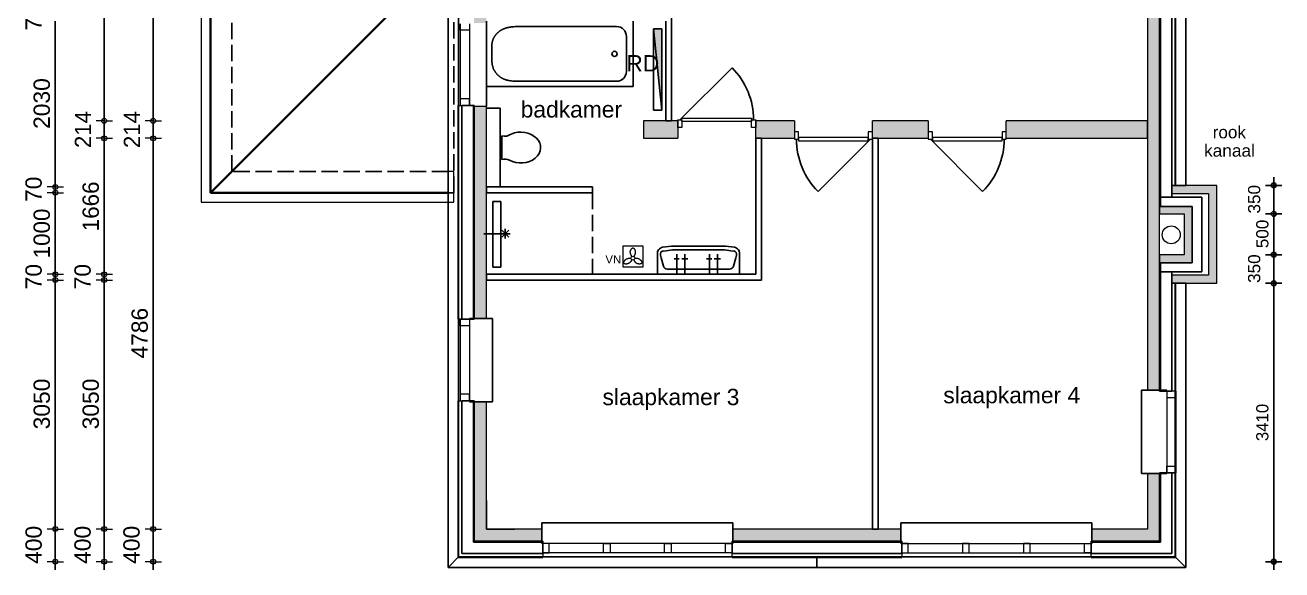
# Model space of a CAD drawing. Header units: millimetres. Extents: x 0 to 1200, y 0 to 841.
# Drawn here: x 304.9 to 458.9, y 154.5 to 221.2 of the extents above; entities that cross this region are included whole.
import ezdxf

# ---------------------------------------------------------------- set-up
doc = ezdxf.new("R2010")
doc.units = ezdxf.units.MM
doc.linetypes.add('PUNKT2_S9', pattern=[1, 0, -1])
doc.linetypes.add('VERDECKT2_S2', pattern=[2.7, 2, -0.7])
doc.layers.add('Standard', color=7, linetype='Continuous', lineweight=25)
doc.styles.add('ARIAL', font='arial.ttf')

# ---------------------------------------------------------------- blocks, each defined once
blk = doc.blocks.new('VN')
at = {"layer": 'Standard', "color": 7, "linetype": 'Continuous', "lineweight": 18}
for p, q in [((0, 2.5), (0, 0)), ((2.5, 2.5), (0, 2.5)), ((0.93, 1.86), (0.94, 1.88)), ((0.93, 1.84), (0.93, 1.86)), ((0.93, 1.82), (0.93, 1.84)), ((0.93, 1.79), (0.93, 1.82)), ((0.93, 1.77), (0.93, 1.79)), ((0.93, 1.75), (0.93, 1.77)), ((0.93, 1.73), (0.93, 1.75)), ((0.94, 1.7), (0.93, 1.73)), ((0.94, 1.91), (0.95, 1.93)), ((0.94, 1.88), (0.94, 1.91)), ((0.94, 1.67), (0.94, 1.7)), ((0.95, 1.63), (0.94, 1.67)), ((0.95, 1.93), (0.96, 1.95)), ((0.97, 1.59), (0.95, 1.63)), ((0.96, 1.95), (0.97, 1.97)), ((0.97, 1.97), (0.98, 2)), ((0.98, 1.55), (0.97, 1.59)), ((0.98, 2), (0.99, 2.02)), ((1, 1.5), (0.98, 1.55)), ((0.99, 2.02), (1, 2.05)), ((1, 2.05), (1.01, 2.07)), ((1.01, 2.07), (1.02, 2.09)), ((1.02, 2.09), (1.03, 2.11)), ((1.03, 2.11), (1.04, 2.13)), ((1.04, 2.13), (1.05, 2.14)), ((1.05, 2.14), (1.07, 2.16)), ((1.07, 2.16), (1.08, 2.18)), ((1.08, 2.18), (1.09, 2.2)), ((1.09, 2.2), (1.1, 2.21)), ((1.1, 2.21), (1.12, 2.23)), ((1.12, 2.23), (1.13, 2.24)), ((1.13, 2.24), (1.14, 2.25)), ((1.14, 2.25), (1.15, 2.26)), ((1.15, 2.26), (1.16, 2.27)), ((1.16, 2.27), (1.18, 2.28)), ((1.18, 2.28), (1.19, 2.29)), ((1.19, 2.29), (1.2, 2.3)), ((1.2, 2.3), (1.21, 2.3)), ((1.21, 2.3), (1.23, 2.31)), ((1.23, 2.31), (1.24, 2.31)), ((1.24, 2.31), (1.25, 2.31)), ((1.25, 2.31), (1.26, 2.31)), ((1.26, 2.31), (1.28, 2.31)), ((1.28, 2.31), (1.29, 2.3)), ((1.29, 2.3), (1.3, 2.3)), ((1.3, 2.3), (1.31, 2.29)), ((1.31, 2.29), (1.32, 2.29)), ((1.32, 2.29), (1.34, 2.28)), ((1.34, 2.28), (1.35, 2.27)), ((1.35, 2.27), (1.36, 2.26)), ((1.36, 2.26), (1.37, 2.25)), ((1.37, 2.25), (1.38, 2.24)), ((1.38, 2.24), (1.4, 2.22)), ((1.4, 2.22), (1.41, 2.2)), ((1.41, 2.2), (1.42, 2.19)), ((1.42, 2.19), (1.44, 2.17)), ((1.44, 2.17), (1.45, 2.15)), ((1.45, 2.15), (1.46, 2.13)), ((1.46, 2.13), (1.47, 2.11)), ((1.47, 2.11), (1.48, 2.09)), ((1.48, 2.09), (1.49, 2.07)), ((1.49, 2.07), (1.5, 2.04)), ((1.5, 2.04), (1.51, 2.02)), ((1.51, 2.02), (1.52, 1.99)), ((1.52, 1.57), (1.51, 1.53)), ((1.52, 1.99), (1.53, 1.96)), ((1.53, 1.61), (1.52, 1.57)), ((1.53, 1.96), (1.54, 1.94)), ((1.54, 1.65), (1.53, 1.61)), ((1.54, 1.94), (1.54, 1.91)), ((1.54, 1.91), (1.55, 1.88)), ((1.55, 1.71), (1.54, 1.68)), ((1.54, 1.68), (1.54, 1.65)), ((1.55, 1.88), (1.55, 1.86)), ((1.55, 1.86), (1.55, 1.83)), ((1.55, 1.83), (1.55, 1.81)), ((1.55, 1.81), (1.55, 1.78)), ((1.55, 1.78), (1.55, 1.76)), ((1.55, 1.76), (1.55, 1.73)), ((1.55, 1.73), (1.55, 1.71)), ((2.5, 0), (2.5, 2.5)), ((0, 0), (2.5, 0)), ((0.14, 0.51), (0.15, 0.53)), ((0.14, 0.5), (0.14, 0.51)), ((0.14, 0.48), (0.14, 0.5)), ((0.14, 0.47), (0.14, 0.48)), ((0.15, 0.46), (0.14, 0.47)), ((0.15, 0.56), (0.16, 0.57)), ((0.15, 0.54), (0.15, 0.56)), ((0.15, 0.53), (0.15, 0.54)), ((0.15, 0.44), (0.15, 0.46)), ((0.15, 0.43), (0.15, 0.44)), ((0.16, 0.42), (0.15, 0.43)), ((0.16, 0.59), (0.17, 0.61)), ((0.16, 0.57), (0.16, 0.59)), ((0.17, 0.41), (0.16, 0.42)), ((0.17, 0.61), (0.18, 0.63)), ((0.17, 0.4), (0.17, 0.41)), ((0.18, 0.39), (0.17, 0.4)), ((0.18, 0.63), (0.19, 0.65)), ((0.19, 0.38), (0.18, 0.39)), ((0.19, 0.65), (0.2, 0.67)), ((0.21, 0.37), (0.19, 0.38)), ((0.2, 0.67), (0.21, 0.69)), ((0.21, 0.69), (0.22, 0.71)), ((0.22, 0.37), (0.21, 0.37)), ((0.22, 0.71), (0.23, 0.73)), ((0.23, 0.36), (0.22, 0.37)), ((0.23, 0.73), (0.25, 0.75)), ((0.25, 0.36), (0.23, 0.36)), ((0.25, 0.75), (0.26, 0.77)), ((0.26, 0.35), (0.25, 0.36)), ((0.26, 0.77), (0.28, 0.79)), ((0.28, 0.35), (0.26, 0.35)), ((0.28, 0.79), (0.3, 0.81)), ((0.29, 0.34), (0.28, 0.35)), ((0.31, 0.34), (0.29, 0.34)), ((0.3, 0.81), (0.32, 0.83)), ((0.33, 0.33), (0.31, 0.34)), ((0.32, 0.83), (0.34, 0.85)), ((0.35, 0.33), (0.33, 0.33)), ((0.34, 0.85), (0.36, 0.87)), ((0.38, 0.33), (0.35, 0.33)), ((0.36, 0.87), (0.38, 0.89)), ((0.38, 0.89), (0.4, 0.9)), ((0.4, 0.33), (0.38, 0.33)), ((0.4, 0.9), (0.42, 0.92)), ((0.42, 0.33), (0.4, 0.33)), ((0.42, 0.92), (0.44, 0.93)), ((0.44, 0.33), (0.42, 0.33)), ((0.44, 0.93), (0.46, 0.95)), ((0.46, 0.33), (0.44, 0.33)), ((0.46, 0.95), (0.49, 0.96)), ((0.49, 0.33), (0.46, 0.33)), ((0.49, 0.96), (0.51, 0.97)), ((0.52, 0.34), (0.49, 0.33)), ((0.51, 0.97), (0.53, 0.98)), ((0.54, 0.34), (0.52, 0.34)), ((0.53, 0.98), (0.56, 0.99)), ((0.57, 0.35), (0.54, 0.34)), ((0.56, 0.99), (0.58, 1)), ((0.6, 0.35), (0.57, 0.35)), ((0.58, 1), (0.62, 1.01)), ((0.62, 0.36), (0.6, 0.35)), ((0.62, 1.01), (0.66, 1.02)), ((0.65, 0.37), (0.62, 0.36)), ((0.67, 0.38), (0.65, 0.37)), ((0.66, 1.02), (0.7, 1.03)), ((0.7, 0.39), (0.67, 0.38)), ((0.7, 1.03), (0.74, 1.04)), ((0.72, 0.4), (0.7, 0.39)), ((0.74, 0.41), (0.72, 0.4)), ((0.74, 1.04), (0.79, 1.04)), ((0.77, 0.42), (0.74, 0.41)), ((0.79, 0.44), (0.77, 0.42)), ((0.79, 1.04), (0.83, 1.05)), ((0.81, 0.45), (0.79, 0.44)), ((0.83, 0.47), (0.81, 0.45)), ((0.83, 1.05), (0.87, 1.05)), ((0.85, 0.48), (0.83, 0.47)), ((0.87, 0.5), (0.85, 0.48)), ((0.87, 1.05), (0.92, 1.05)), ((0.9, 0.53), (0.87, 0.5)), ((0.93, 0.56), (0.9, 0.53)), ((0.92, 1.05), (0.96, 1.05)), ((0.96, 0.59), (0.93, 0.56)), ((0.96, 1.05), (1.01, 1.05)), ((0.99, 0.62), (0.96, 0.59)), ((1.01, 0.65), (0.99, 0.62)), ((1.02, 1.46), (1, 1.5)), ((1.04, 0.69), (1.01, 0.65)), ((1.04, 1.41), (1.02, 1.46)), ((1.07, 1.36), (1.04, 1.41)), ((1.06, 0.72), (1.04, 0.69)), ((1.09, 0.76), (1.06, 0.72)), ((1.1, 1.31), (1.07, 1.36)), ((1.11, 0.8), (1.09, 0.76)), ((1.13, 1.26), (1.1, 1.31)), ((1.13, 0.84), (1.11, 0.8)), ((1.4, 1.3), (1.37, 1.26)), ((1.4, 0.79), (1.37, 0.84)), ((1.42, 1.34), (1.4, 1.3)), ((1.43, 0.73), (1.4, 0.79)), ((1.44, 1.37), (1.42, 1.34)), ((1.46, 0.69), (1.43, 0.73)), ((1.46, 1.41), (1.44, 1.37)), ((1.47, 1.45), (1.46, 1.41)), ((1.49, 0.64), (1.46, 0.69)), ((1.49, 1.49), (1.47, 1.45)), ((1.51, 1.53), (1.49, 1.49)), ((1.49, 1.05), (1.54, 1.05)), ((1.52, 0.6), (1.49, 0.64)), ((1.54, 0.57), (1.52, 0.6)), ((1.54, 1.05), (1.58, 1.05)), ((1.57, 0.53), (1.54, 0.57)), ((1.6, 0.5), (1.57, 0.53)), ((1.58, 1.05), (1.63, 1.05)), ((1.63, 0.47), (1.6, 0.5)), ((1.63, 1.05), (1.67, 1.05)), ((1.66, 0.45), (1.63, 0.47)), ((1.68, 0.44), (1.66, 0.45)), ((1.67, 1.05), (1.71, 1.04)), ((1.69, 0.42), (1.68, 0.44)), ((1.71, 0.41), (1.69, 0.42)), ((1.71, 1.04), (1.76, 1.04)), ((1.73, 0.4), (1.71, 0.41)), ((1.75, 0.39), (1.73, 0.4)), ((1.77, 0.38), (1.75, 0.39)), ((1.76, 1.04), (1.8, 1.03)), ((1.79, 0.37), (1.77, 0.38)), ((1.81, 0.36), (1.79, 0.37)), ((1.8, 1.03), (1.84, 1.02)), ((1.84, 0.36), (1.81, 0.36)), ((1.84, 1.02), (1.88, 1.01)), ((1.86, 0.35), (1.84, 0.36)), ((1.88, 0.35), (1.86, 0.35)), ((1.88, 1.01), (1.92, 1)), ((1.91, 0.34), (1.88, 0.35)), ((1.93, 0.34), (1.91, 0.34)), ((1.92, 1), (1.94, 0.99)), ((1.96, 0.34), (1.93, 0.34)), ((1.94, 0.99), (1.97, 0.98)), ((1.99, 0.33), (1.96, 0.34)), ((1.97, 0.98), (1.99, 0.97)), ((1.99, 0.97), (2.01, 0.96)), ((2.01, 0.33), (1.99, 0.33)), ((2.01, 0.96), (2.03, 0.95)), ((2.03, 0.33), (2.01, 0.33)), ((2.03, 0.95), (2.06, 0.93)), ((2.06, 0.33), (2.03, 0.33)), ((2.06, 0.93), (2.08, 0.92)), ((2.08, 0.33), (2.06, 0.33)), ((2.08, 0.92), (2.1, 0.9)), ((2.1, 0.33), (2.08, 0.33)), ((2.1, 0.9), (2.12, 0.89)), ((2.12, 0.33), (2.1, 0.33)), ((2.12, 0.89), (2.14, 0.87)), ((2.14, 0.34), (2.12, 0.33)), ((2.14, 0.87), (2.16, 0.85)), ((2.16, 0.34), (2.14, 0.34)), ((2.16, 0.85), (2.18, 0.84)), ((2.19, 0.34), (2.16, 0.34)), ((2.18, 0.84), (2.2, 0.82)), ((2.21, 0.34), (2.19, 0.34)), ((2.2, 0.82), (2.22, 0.79)), ((2.22, 0.35), (2.21, 0.34)), ((2.22, 0.79), (2.24, 0.77)), ((2.24, 0.35), (2.22, 0.35)), ((2.24, 0.77), (2.25, 0.75)), ((2.25, 0.36), (2.24, 0.35)), ((2.25, 0.75), (2.27, 0.73)), ((2.27, 0.36), (2.25, 0.36)), ((2.27, 0.73), (2.28, 0.71)), ((2.28, 0.37), (2.27, 0.36)), ((2.28, 0.71), (2.29, 0.69)), ((2.29, 0.38), (2.28, 0.37)), ((2.29, 0.69), (2.3, 0.67)), ((2.31, 0.38), (2.29, 0.38)), ((2.3, 0.67), (2.31, 0.65)), ((2.31, 0.65), (2.32, 0.63)), ((2.32, 0.39), (2.31, 0.38)), ((2.32, 0.63), (2.33, 0.61)), ((2.33, 0.4), (2.32, 0.39)), ((2.33, 0.61), (2.34, 0.59)), ((2.34, 0.42), (2.33, 0.41)), ((2.33, 0.41), (2.33, 0.4)), ((2.34, 0.59), (2.34, 0.57)), ((2.34, 0.57), (2.35, 0.56)), ((2.35, 0.43), (2.34, 0.42)), ((2.35, 0.56), (2.35, 0.54)), ((2.35, 0.54), (2.35, 0.53)), ((2.35, 0.53), (2.36, 0.51)), ((2.36, 0.47), (2.35, 0.46)), ((2.35, 0.46), (2.35, 0.44)), ((2.35, 0.44), (2.35, 0.43)), ((2.36, 0.51), (2.36, 0.5)), ((2.36, 0.5), (2.36, 0.48)), ((2.36, 0.48), (2.36, 0.47))]:
    blk.add_line(p, q, dxfattribs=at)
blk.add_circle((1.25, 1.05), 0.24, dxfattribs=at)
at = {"layer": 'Standard', "color": 7, "linetype": 'Continuous', "lineweight": 25, "insert": (-2.12, 0.4), "char_height": 1, "width": 2.3642, "attachment_point": 7, "style": 'ARIAL'}
blk.add_mtext('VN', dxfattribs=at)

msp = doc.modelspace()

# ---------------------------------------------------------------- hatches: boundary and pattern name
at = {"layer": 'Standard', "linetype": 'PUNKT2_S9', "lineweight": 18}
h = msp.add_hatch(color=9, dxfattribs=at)
h.paths.add_polyline_path([(359.9, 268.7), (359.9, 221.5), (361.4, 221.5), (361.4, 268.7)])
h.paths.add_polyline_path([(359.9, 296), (359.9, 278.9), (361.4, 278.9), (361.4, 294.5)])
h.paths.add_polyline_path([(359.9, 211.3), (359.9, 185.3), (361.4, 185.3), (361.4, 211.3)])
h.paths.add_polyline_path([(359.9, 175.1), (359.9, 158), (361.4, 159.5), (361.4, 175.1)])
for color, points in [(9, [(443.9, 198.1), (443.9, 226.7), (442.4, 226.7), (442.4, 198.1)]), (59, [(450.9, 201.6), (445.4, 201.6), (445.4, 200.6), (450.9, 200.6)]), (59, [(450.9, 189.6), (450.9, 200.6), (449.9, 200.6), (449.9, 189.6)]), (9, [(446.9, 199), (443.9, 199), (443.9, 198.1), (446.9, 198.1)]), (9, [(447.9, 192.1), (447.9, 199), (446.9, 199), (446.9, 192.1)]), (9, [(443.9, 192.1), (446.9, 192.1), (446.9, 193.1), (443.9, 193.1)]), (59, [(445.4, 189.6), (449.9, 189.6), (449.9, 190.6), (445.4, 190.6)])]:
    msp.add_hatch(color=color, dxfattribs=at).paths.add_polyline_path(points)
at = {"layer": 'Standard', "linetype": 'PUNKT2_S9', "lineweight": -3}
msp.add_hatch(color=9, dxfattribs=at).paths.add_polyline_path([(382.89, 210.79), (382.89, 220.79), (381.89, 220.79)])
at = {"layer": 'Standard', "linetype": 'PUNKT2_S9', "lineweight": 18}
h = msp.add_hatch(color=9, dxfattribs=at)
h.paths.add_polyline_path([(442.4, 209.5), (425.1, 209.5), (425.1, 207.36), (442.4, 207.36)])
h.paths.add_polyline_path([(399.15, 209.5), (394.4, 209.5), (394.4, 207.36), (399.15, 207.36)])
h.paths.add_polyline_path([(380.65, 209.5), (380.65, 207.36), (384.85, 207.36), (384.85, 209.5)])
h.paths.add_polyline_path([(408.7, 207.36), (415.55, 207.36), (415.55, 209.5), (408.7, 209.5)])
h = msp.add_hatch(color=9, dxfattribs=at)
h.paths.add_polyline_path([(443.9, 176.5), (443.9, 198.1), (442.4, 198.1), (442.4, 176.5)])
h.paths.add_polyline_path([(443.9, 166.3), (442.4, 166.3), (442.4, 159.5), (443.9, 158)])
h = msp.add_hatch(color=9, dxfattribs=at)
h.paths.add_polyline_path([(391.6, 158), (412.2, 158), (412.2, 159.5), (391.6, 159.5)])
h.paths.add_polyline_path([(359.9, 158), (368.2, 158), (368.2, 159.5), (361.4, 159.5)])
h.paths.add_polyline_path([(435.6, 158), (443.9, 158), (442.4, 159.5), (435.6, 159.5)])

# ---------------------------------------------------------------- linework, layer by layer
at = {"layer": 'Standard', "color": 255, "linetype": 'Continuous', "lineweight": 18}
for p, q in [((326.45, 298.95), (326.45, 199.55)), ((357.4, 203.3), (356.7, 203.3)), ((357.4, 200.9), (357.4, 203.3)), ((357.4, 199.55), (357.4, 200.9)), ((326.45, 199.55), (357.4, 199.55))]:
    msp.add_line(p, q, dxfattribs=at)
at = {"layer": 'Standard', "color": 34, "linetype": 'Continuous', "lineweight": 18}
for p, q in [((327.6, 297.8), (327.6, 200.7)), ((356.7, 229.8), (327.6, 200.7)), ((327.6, 200.7), (356.7, 229.8)), ((327.6, 200.7), (356.7, 200.7))]:
    msp.add_line(p, q, dxfattribs=at)
at = {"layer": 'Standard', "color": 255, "linetype": 'Continuous', "lineweight": 35}
for p, q in [((327.6, 297.8), (327.6, 200.7)), ((356.7, 229.8), (327.6, 200.7)), ((327.6, 200.7), (356.7, 229.8)), ((327.6, 200.7), (356.7, 200.7))]:
    msp.add_line(p, q, dxfattribs=at)
at = {"layer": 'Standard', "color": 1, "linetype": 'VERDECKT2_S2', "lineweight": -3}
for p, q in [((330.2, 203.3), (330.2, 295.2)), ((357.4, 200.7), (357.4, 230.5)), ((357.4, 200.7), (357.4, 230.5)), ((356.7, 203.3), (330.2, 203.3)), ((356.7, 200.7), (357.4, 200.7)), ((356.7, 200.7), (357.4, 200.7))]:
    msp.add_line(p, q, dxfattribs=at)
at = {"layer": 'Standard', "color": 7, "linetype": 'Continuous', "lineweight": -3}
for p, q in [((314.57, 209.5), (314.57, 250.1)), ((320.57, 209.5), (320.57, 250.1)), ((308.57, 201.4), (308.57, 221.7)), ((361.4, 211.3), (361.4, 221.5)), ((382.89, 220.79), (381.89, 220.79)), ((381.89, 220.79), (381.89, 210.79)), ((382.89, 210.79), (381.89, 220.79)), ((382.89, 210.79), (382.89, 220.79)), ((363.1, 211.07), (361.4, 211.07)), ((314.57, 207.36), (314.57, 209.5)), ((320.57, 207.36), (320.57, 209.5)), ((381.89, 210.79), (382.89, 210.79)), ((314.57, 190.7), (314.57, 207.36)), ((320.57, 159.5), (320.57, 207.36)), ((457.88, 201.6), (457.88, 202.6)), ((308.57, 200.7), (308.57, 201.4)), ((308.57, 190.7), (308.57, 200.7)), ((363.1, 201.4), (361.4, 201.4)), ((457.88, 201.6), (456.88, 201.6)), ((457.88, 201.6), (458.88, 201.6)), ((457.88, 198.1), (457.88, 201.6)), ((362.17, 199.61), (363.15, 199.61)), ((362.17, 191.59), (362.17, 199.61)), ((363.15, 199.61), (363.15, 191.59)), ((457.88, 198.1), (456.88, 198.1)), ((457.88, 198.1), (458.88, 198.1)), ((457.88, 193.1), (457.88, 198.1)), ((457.88, 193.1), (456.88, 193.1)), ((457.88, 193.1), (458.88, 193.1)), ((457.88, 189.6), (457.88, 193.1)), ((363.15, 191.59), (362.17, 191.59)), ((308.57, 190), (308.57, 190.7)), ((308.57, 159.5), (308.57, 190)), ((314.57, 190), (314.57, 190.7)), ((314.57, 159.5), (314.57, 190)), ((457.88, 189.6), (456.88, 189.6)), ((457.88, 189.6), (458.88, 189.6)), ((457.88, 155.5), (457.88, 189.6)), ((361.4, 159.5), (361.4, 163)), ((308.57, 155.5), (308.57, 159.5)), ((314.57, 155.5), (314.57, 159.5)), ((320.57, 155.5), (320.57, 159.5)), ((364.9, 159.5), (361.4, 159.5)), ((308.57, 155.5), (308.57, 154.5)), ((314.57, 155.5), (314.57, 154.5)), ((320.57, 155.5), (320.57, 154.5)), ((457.88, 155.5), (456.88, 155.5)), ((457.88, 155.5), (457.88, 154.5)), ((457.88, 155.5), (458.88, 155.5))]:
    msp.add_line(p, q, dxfattribs=at)
at = {"layer": 'Standard', "color": 255, "linetype": 'Continuous', "lineweight": -3}
for p, q in [((384.1, 209.5), (384.1, 250.4)), ((383.4, 221.7), (383.4, 209.5)), ((385.1, 209.61), (391.5, 216.01)), ((383.4, 209.5), (384.1, 209.5)), ((394.4, 207.36), (394.4, 190.7)), ((395.1, 207.36), (394.4, 207.36)), ((395.1, 190), (395.1, 207.36)), ((408.45, 207.25), (402.05, 200.85)), ((408.7, 207.36), (408.7, 159.5)), ((409.4, 207.36), (408.7, 207.36)), ((409.4, 159.5), (409.4, 207.36)), ((415.8, 207.25), (422.2, 200.85)), ((374.4, 201.4), (361.4, 201.4)), ((361.4, 201.4), (361.4, 200.7)), ((361.4, 200.7), (374.4, 200.7)), ((374.4, 200.7), (374.4, 201.4)), ((394.4, 190.7), (361.4, 190.7)), ((361.4, 190.7), (361.4, 190)), ((361.4, 190), (395.1, 190)), ((408.7, 159.5), (409.4, 159.5))]:
    msp.add_line(p, q, dxfattribs=at)
at = {"layer": 'Standard', "color": 117, "linetype": 'Continuous', "lineweight": -3}
for p, q in [((356.7, 227), (356.7, 154.8)), ((356.7, 154.8), (356.7, 227)), ((358, 156.1), (358, 227)), ((358, 227), (358, 156.1)), ((445.8, 226.8), (445.8, 201.6)), ((445.8, 201.6), (445.8, 226.8)), ((447.1, 201.6), (447.1, 226.8)), ((447.1, 226.8), (447.1, 201.6)), ((445.8, 201.6), (447.1, 201.6)), ((447.1, 201.6), (445.8, 201.6)), ((447.1, 189.6), (445.8, 189.6)), ((445.8, 189.6), (445.8, 156.1)), ((445.8, 156.1), (445.8, 189.6)), ((445.8, 189.6), (447.1, 189.6)), ((447.1, 154.8), (447.1, 189.6)), ((447.1, 189.6), (447.1, 154.8)), ((358, 156.1), (356.7, 154.8)), ((356.7, 154.8), (358, 156.1)), ((356.7, 154.8), (358, 156.1)), ((358, 156.1), (356.7, 154.8)), ((401.9, 156.1), (358, 156.1)), ((358, 156.1), (401.9, 156.1)), ((401.9, 154.8), (401.9, 156.1)), ((401.9, 156.1), (401.9, 154.8)), ((401.9, 154.8), (401.9, 156.1)), ((401.9, 156.1), (445.8, 156.1)), ((445.8, 156.1), (401.9, 156.1)), ((401.9, 156.1), (401.9, 154.8)), ((445.8, 156.1), (447.1, 154.8)), ((447.1, 154.8), (445.8, 156.1)), ((445.8, 156.1), (447.1, 154.8)), ((447.1, 154.8), (445.8, 156.1)), ((356.7, 154.8), (401.9, 154.8)), ((401.9, 154.8), (356.7, 154.8)), ((447.1, 154.8), (401.9, 154.8)), ((401.9, 154.8), (447.1, 154.8))]:
    msp.add_line(p, q, dxfattribs=at)
at = {"layer": 'Standard', "color": 253, "linetype": 'Continuous', "lineweight": 18}
for p, q in [((442.4, 226.7), (442.4, 198.1)), ((443.9, 199), (443.9, 226.7)), ((359.9, 211.3), (359.9, 185.3)), ((359.9, 211.3), (361.4, 211.3)), ((361.4, 185.3), (361.4, 211.3)), ((383.4, 209.5), (380.65, 209.5)), ((380.65, 209.5), (380.65, 207.36)), ((384.1, 209.5), (383.4, 209.5)), ((384.85, 209.5), (384.1, 209.5)), ((384.85, 209.5), (384.85, 208.8)), ((394.4, 208.8), (394.4, 209.5)), ((399.15, 209.5), (394.4, 209.5)), ((399.15, 209.5), (399.15, 208.06)), ((408.7, 208.06), (408.7, 209.5)), ((415.55, 209.5), (408.7, 209.5)), ((415.55, 209.5), (415.55, 208.06)), ((425.1, 208.06), (425.1, 209.5)), ((442.4, 209.5), (425.1, 209.5)), ((442.4, 207.36), (442.4, 209.5)), ((384.85, 208.8), (384.85, 207.36)), ((394.4, 207.36), (394.4, 208.8)), ((399.15, 208.06), (399.15, 207.36)), ((408.7, 207.36), (408.7, 208.06)), ((415.55, 208.06), (415.55, 207.36)), ((425.1, 207.36), (425.1, 208.06)), ((380.65, 207.36), (384.85, 207.36)), ((394.4, 207.36), (395.1, 207.36)), ((395.1, 207.36), (399.15, 207.36)), ((408.7, 207.36), (409.4, 207.36)), ((409.4, 207.36), (415.55, 207.36)), ((425.1, 207.36), (442.4, 207.36)), ((446.9, 199), (443.9, 199)), ((443.9, 199), (443.9, 198.1)), ((443.9, 198.1), (443.9, 199)), ((447.9, 199), (446.9, 199)), ((447.9, 192.1), (447.9, 199)), ((442.4, 198.1), (442.4, 176.5)), ((443.9, 198.1), (446.9, 198.1)), ((443.9, 192.1), (443.9, 198.1)), ((446.9, 198.1), (446.9, 193.1)), ((446.9, 193.1), (443.9, 193.1)), ((443.9, 193.1), (443.9, 192.1)), ((443.9, 192.1), (444, 192.1)), ((443.9, 176.5), (443.9, 192.1)), ((444, 192.1), (446.9, 192.1)), ((446.9, 192.1), (447.9, 192.1)), ((361.4, 185.3), (359.9, 185.3)), ((443.9, 176.5), (442.4, 176.5)), ((359.9, 175.1), (359.9, 158)), ((359.9, 175.1), (361.4, 175.1)), ((361.4, 159.5), (361.4, 175.1)), ((442.4, 166.3), (442.4, 159.5)), ((442.4, 166.3), (443.9, 166.3)), ((443.9, 158), (443.9, 166.3)), ((368.2, 159.5), (361.4, 159.5)), ((368.2, 159.5), (368.2, 158)), ((412.2, 159.5), (391.6, 159.5)), ((391.6, 158), (391.6, 159.5)), ((412.2, 159.5), (412.2, 158)), ((442.4, 159.5), (435.6, 159.5)), ((435.6, 158), (435.6, 159.5)), ((359.9, 158), (368.2, 158)), ((391.6, 158), (412.2, 158)), ((435.6, 158), (443.9, 158))]:
    msp.add_line(p, q, dxfattribs=at)
at = {"layer": 'Standard', "color": 51, "linetype": 'Continuous', "lineweight": -3}
for p, q in [((443.9, 226.7), (443.9, 199)), ((444, 200.15), (444, 226.7)), ((444, 226.7), (444, 200.15)), ((445.4, 201.6), (445.4, 226.7)), ((358.4, 211.4), (358.4, 185.2)), ((358.4, 211.4), (359.34, 211.4)), ((359.34, 211.4), (359.8, 211.4)), ((359.8, 211.4), (359.9, 211.4)), ((359.8, 211.4), (359.8, 185.2)), ((359.8, 185.2), (359.8, 211.4)), ((359.9, 211.3), (359.9, 211.4)), ((359.9, 185.3), (359.9, 211.3)), ((445.4, 200.15), (445.4, 201.6)), ((449.05, 200.15), (443.9, 200.15)), ((443.9, 200.15), (443.9, 199)), ((443.9, 199), (446.9, 199)), ((443.9, 199), (444, 199)), ((444, 199), (444, 200.15)), ((444, 200.15), (445.4, 200.15)), ((446.9, 199), (447.9, 199)), ((447.9, 199), (447.9, 192.1)), ((449.05, 191), (449.05, 200.15)), ((444, 192.1), (443.9, 192.1)), ((443.9, 192.1), (443.9, 176.5)), ((446.9, 192.1), (444, 192.1)), ((444, 192.1), (444, 191)), ((444, 191), (444, 192.1)), ((444, 191), (449.05, 191)), ((444, 176.4), (444, 191)), ((445.4, 191), (444, 191)), ((444, 191), (444, 176.4)), ((445.4, 176.4), (445.4, 191)), ((447.9, 192.1), (446.9, 192.1)), ((359.34, 185.2), (358.4, 185.2)), ((359.34, 185.3), (361.4, 185.3)), ((359.8, 185.2), (359.34, 185.2)), ((359.9, 185.2), (359.8, 185.2)), ((359.9, 185.2), (359.9, 185.3)), ((361.4, 185.3), (362.14, 185.3)), ((362.14, 185.3), (362.14, 175.1)), ((441.66, 166.3), (441.66, 176.5)), ((441.66, 176.5), (442.4, 176.5)), ((442.4, 176.5), (444.76, 176.5)), ((443.9, 176.5), (443.9, 176.4)), ((444, 176.4), (443.9, 176.4)), ((444.76, 176.4), (444, 176.4)), ((445.4, 176.4), (444.76, 176.4)), ((358.4, 175.2), (358.4, 156.5)), ((358.4, 175.2), (359.34, 175.2)), ((359.34, 175.2), (359.8, 175.2)), ((361.4, 175.1), (359.34, 175.1)), ((359.8, 175.2), (359.9, 175.2)), ((359.8, 175.2), (359.8, 157.9)), ((359.8, 157.9), (359.8, 175.2)), ((359.9, 175.1), (359.9, 175.2)), ((359.9, 158), (359.9, 175.1)), ((362.14, 175.1), (361.4, 175.1)), ((443.9, 166.4), (444, 166.4)), ((443.9, 166.4), (443.9, 166.3)), ((444, 157.9), (444, 166.4)), ((444, 166.4), (444, 157.9)), ((444, 166.4), (444.76, 166.4)), ((444.76, 166.4), (445.4, 166.4)), ((445.4, 156.5), (445.4, 166.4)), ((442.4, 166.3), (441.66, 166.3)), ((444.76, 166.3), (442.4, 166.3)), ((443.9, 166.3), (443.9, 158)), ((368.2, 159.5), (368.2, 160.24)), ((368.2, 160.24), (391.6, 160.24)), ((391.6, 160.24), (391.6, 159.5)), ((412.2, 159.5), (412.2, 160.24)), ((412.2, 160.24), (435.6, 160.24)), ((435.6, 160.24), (435.6, 159.5)), ((368.2, 157.74), (368.2, 159.5)), ((391.6, 159.5), (391.6, 157.74)), ((412.2, 157.74), (412.2, 159.5)), ((435.6, 159.5), (435.6, 157.74)), ((359.8, 157.9), (368.3, 157.9)), ((368.3, 157.9), (359.8, 157.9)), ((368.2, 158), (359.9, 158)), ((368.3, 158), (368.2, 158)), ((368.3, 158), (368.3, 157.9)), ((368.3, 157.9), (368.3, 157.74)), ((368.3, 157.74), (368.3, 156.6)), ((391.5, 157.9), (391.5, 158)), ((391.6, 158), (391.5, 158)), ((391.5, 157.9), (412.3, 157.9)), ((412.3, 157.9), (391.5, 157.9)), ((391.5, 157.74), (391.5, 157.9)), ((391.5, 156.6), (391.5, 157.74)), ((412.2, 158), (391.6, 158)), ((412.3, 158), (412.2, 158)), ((412.3, 158), (412.3, 157.9)), ((412.3, 157.9), (412.3, 157.74)), ((412.3, 157.74), (412.3, 156.6)), ((435.5, 157.9), (435.5, 158)), ((435.6, 158), (435.5, 158)), ((435.5, 157.9), (444, 157.9)), ((444, 157.9), (435.5, 157.9)), ((435.5, 157.74), (435.5, 157.9)), ((435.5, 156.6), (435.5, 157.74)), ((443.9, 158), (435.6, 158)), ((358.4, 156.5), (368.3, 156.5)), ((368.3, 156.6), (368.3, 156.5)), ((391.5, 156.5), (391.5, 156.6)), ((391.5, 156.5), (412.3, 156.5)), ((412.3, 156.6), (412.3, 156.5)), ((435.5, 156.5), (435.5, 156.6)), ((435.5, 156.5), (445.4, 156.5))]:
    msp.add_line(p, q, dxfattribs=at)
at = {"layer": 'Standard', "color": 55, "linetype": 'Continuous', "lineweight": 18}
for p, q in [((445.4, 226.7), (445.4, 201.6)), ((445.9, 201.6), (445.9, 226.7)), ((357.9, 211.4), (358.2, 211.4)), ((357.9, 211.4), (357.9, 185.2)), ((358.2, 211.4), (358.4, 211.4)), ((358.4, 185.2), (358.4, 211.4)), ((445.4, 201.6), (445.9, 201.6)), ((445.9, 189.6), (445.4, 189.6)), ((445.4, 189.6), (445.4, 176.4)), ((445.9, 176.4), (445.9, 189.6)), ((358.2, 185.2), (357.9, 185.2)), ((358.4, 185.2), (358.2, 185.2)), ((445.9, 176.4), (445.4, 176.4)), ((357.9, 175.2), (358.2, 175.2)), ((357.9, 175.2), (357.9, 156)), ((358.2, 175.2), (358.4, 175.2)), ((358.4, 156.5), (358.4, 175.2)), ((445.4, 166.4), (445.9, 166.4)), ((445.4, 166.4), (445.4, 156.5)), ((445.9, 156), (445.9, 166.4)), ((357.9, 156), (368.3, 156)), ((368.3, 156.5), (358.4, 156.5)), ((368.3, 156.5), (368.3, 156)), ((391.5, 156), (391.5, 156.5)), ((412.3, 156.5), (391.5, 156.5)), ((391.5, 156), (412.3, 156)), ((412.3, 156.5), (412.3, 156)), ((435.5, 156), (435.5, 156.5)), ((445.4, 156.5), (435.5, 156.5)), ((435.5, 156), (445.9, 156))]:
    msp.add_line(p, q, dxfattribs=at)
at = {"layer": 'Standard', "color": 2, "linetype": 'Continuous', "lineweight": 18}
for p, q in [((358.2, 220.6), (358.2, 221.4)), ((358.2, 221.4), (358.2, 211.4)), ((359.34, 220.6), (358.2, 220.6)), ((359.34, 221.4), (359.34, 220.6)), ((359.34, 221.4), (359.34, 211.4)), ((359.34, 212.2), (358.2, 212.2)), ((358.2, 212.2), (358.2, 211.4)), ((358.2, 211.4), (359.34, 211.4)), ((359.34, 211.4), (359.34, 212.2)), ((358.2, 184.4), (358.2, 185.2)), ((358.2, 185.2), (359.34, 185.2)), ((358.2, 185.2), (358.2, 175.2)), ((359.34, 185.2), (359.34, 184.4)), ((359.34, 185.2), (359.34, 175.2)), ((359.34, 184.4), (358.2, 184.4)), ((359.34, 176), (358.2, 176)), ((358.2, 176), (358.2, 175.2)), ((359.34, 175.2), (359.34, 176)), ((444.76, 176.4), (444.76, 175.6)), ((445.9, 176.4), (444.76, 176.4)), ((444.76, 176.4), (444.76, 166.4)), ((444.76, 175.6), (445.9, 175.6)), ((445.9, 175.6), (445.9, 176.4)), ((445.9, 176.4), (445.9, 166.4)), ((358.2, 175.2), (359.34, 175.2)), ((444.76, 166.4), (444.76, 167.2)), ((444.76, 167.2), (445.9, 167.2)), ((445.9, 166.4), (444.76, 166.4)), ((445.9, 167.2), (445.9, 166.4)), ((369.1, 157.74), (368.3, 157.74)), ((368.3, 157.74), (368.3, 156.6)), ((391.5, 157.74), (368.3, 157.74)), ((369.1, 156.6), (369.1, 157.74)), ((375.76, 156.6), (375.76, 157.74)), ((375.76, 157.74), (376.56, 157.74)), ((376.56, 157.74), (376.56, 156.6)), ((383.23, 156.6), (383.23, 157.74)), ((383.23, 157.74), (384.03, 157.74)), ((384.03, 157.74), (384.03, 156.6)), ((390.7, 156.6), (390.7, 157.74)), ((390.7, 157.74), (391.5, 157.74)), ((391.5, 157.74), (391.5, 156.6)), ((413.1, 157.74), (412.3, 157.74)), ((412.3, 157.74), (412.3, 156.6)), ((412.3, 157.74), (435.5, 157.74)), ((413.1, 156.6), (413.1, 157.74)), ((420.56, 157.74), (419.76, 157.74)), ((419.76, 157.74), (419.76, 156.6)), ((420.56, 156.6), (420.56, 157.74)), ((428.03, 157.74), (427.23, 157.74)), ((427.23, 157.74), (427.23, 156.6)), ((428.03, 156.6), (428.03, 157.74)), ((434.7, 156.6), (434.7, 157.74)), ((434.7, 157.74), (435.5, 157.74)), ((435.5, 157.74), (435.5, 156.6)), ((368.3, 156.6), (369.1, 156.6)), ((391.5, 156.6), (368.3, 156.6)), ((376.56, 156.6), (375.76, 156.6)), ((384.03, 156.6), (383.23, 156.6)), ((391.5, 156.6), (390.7, 156.6)), ((412.3, 156.6), (413.1, 156.6)), ((412.3, 156.6), (435.5, 156.6)), ((419.76, 156.6), (420.56, 156.6)), ((427.23, 156.6), (428.03, 156.6)), ((435.5, 156.6), (434.7, 156.6))]:
    msp.add_line(p, q, dxfattribs=at)
at = {"layer": 'Standard', "color": 5, "linetype": 'Continuous', "lineweight": -3}
for p, q in [((361.4, 213.7), (361.4, 221.7)), ((362.71, 220.22), (362.68, 220.19)), ((362.74, 220.25), (362.71, 220.22)), ((362.77, 220.27), (362.74, 220.25)), ((362.8, 220.3), (362.77, 220.27)), ((362.83, 220.33), (362.8, 220.3)), ((362.86, 220.36), (362.83, 220.33)), ((362.89, 220.38), (362.86, 220.36)), ((362.92, 220.41), (362.89, 220.38)), ((362.95, 220.43), (362.92, 220.41)), ((362.98, 220.46), (362.95, 220.43)), ((363.02, 220.48), (362.98, 220.46)), ((363.05, 220.51), (363.02, 220.48)), ((363.08, 220.53), (363.05, 220.51)), ((363.12, 220.55), (363.08, 220.53)), ((363.15, 220.57), (363.12, 220.55)), ((363.18, 220.6), (363.15, 220.57)), ((363.22, 220.62), (363.18, 220.6)), ((363.25, 220.64), (363.22, 220.62)), ((363.29, 220.66), (363.25, 220.64)), ((363.32, 220.68), (363.29, 220.66)), ((363.36, 220.7), (363.32, 220.68)), ((363.39, 220.71), (363.36, 220.7)), ((363.43, 220.73), (363.39, 220.71)), ((363.47, 220.75), (363.43, 220.73)), ((363.5, 220.76), (363.47, 220.75)), ((363.54, 220.78), (363.5, 220.76)), ((363.57, 220.79), (363.54, 220.78)), ((363.61, 220.81), (363.57, 220.79)), ((363.65, 220.82), (363.61, 220.81)), ((363.69, 220.83), (363.65, 220.82)), ((363.72, 220.85), (363.69, 220.83)), ((363.76, 220.86), (363.72, 220.85)), ((363.8, 220.87), (363.76, 220.86)), ((363.83, 220.88), (363.8, 220.87)), ((363.87, 220.89), (363.83, 220.88)), ((363.91, 220.9), (363.87, 220.89)), ((363.95, 220.91), (363.91, 220.9)), ((363.99, 220.92), (363.95, 220.91)), ((364.02, 220.93), (363.99, 220.92)), ((364.06, 220.93), (364.02, 220.93)), ((364.1, 220.94), (364.06, 220.93)), ((364.14, 220.95), (364.1, 220.94)), ((364.18, 220.96), (364.14, 220.95)), ((364.22, 220.96), (364.18, 220.96)), ((364.35, 220.98), (364.22, 220.96)), ((364.49, 221), (364.35, 220.98)), ((364.63, 221.01), (364.49, 221)), ((364.77, 221.03), (364.63, 221.01)), ((364.91, 221.04), (364.77, 221.03)), ((365.05, 221.05), (364.91, 221.04)), ((365.05, 221.05), (377.35, 221.05)), ((379.4, 221.7), (379.4, 213.7)), ((362.07, 218.82), (362.06, 218.72)), ((362.06, 218.72), (362.06, 218.61)), ((362.08, 218.89), (362.07, 218.85)), ((362.07, 218.85), (362.07, 218.82)), ((362.09, 218.96), (362.08, 218.93)), ((362.08, 218.93), (362.08, 218.89)), ((362.1, 219.03), (362.09, 219)), ((362.09, 219), (362.09, 218.96)), ((362.11, 219.1), (362.1, 219.07)), ((362.1, 219.07), (362.1, 219.03)), ((362.12, 219.14), (362.11, 219.1)), ((362.13, 219.21), (362.12, 219.17)), ((362.12, 219.17), (362.12, 219.14)), ((362.14, 219.24), (362.13, 219.21)), ((362.15, 219.28), (362.14, 219.24)), ((362.16, 219.31), (362.15, 219.28)), ((362.17, 219.35), (362.16, 219.31)), ((362.18, 219.38), (362.17, 219.35)), ((362.19, 219.41), (362.18, 219.38)), ((362.21, 219.45), (362.19, 219.41)), ((362.22, 219.49), (362.21, 219.45)), ((362.24, 219.52), (362.22, 219.49)), ((362.25, 219.56), (362.24, 219.52)), ((362.27, 219.6), (362.25, 219.56)), ((362.29, 219.63), (362.27, 219.6)), ((362.3, 219.67), (362.29, 219.63)), ((362.32, 219.7), (362.3, 219.67)), ((362.34, 219.74), (362.32, 219.7)), ((362.36, 219.77), (362.34, 219.74)), ((362.38, 219.8), (362.36, 219.77)), ((362.4, 219.84), (362.38, 219.8)), ((362.43, 219.87), (362.4, 219.84)), ((362.45, 219.91), (362.43, 219.87)), ((362.47, 219.94), (362.45, 219.91)), ((362.5, 219.97), (362.47, 219.94)), ((362.52, 220), (362.5, 219.97)), ((362.55, 220.03), (362.52, 220)), ((362.57, 220.07), (362.55, 220.03)), ((362.6, 220.1), (362.57, 220.07)), ((362.63, 220.13), (362.6, 220.1)), ((362.65, 220.16), (362.63, 220.13)), ((362.68, 220.19), (362.65, 220.16)), ((378.55, 219.85), (378.55, 215.55)), ((362.06, 218.61), (362.05, 218.51)), ((362.05, 218.51), (362.05, 218.41)), ((362.05, 218.41), (362.05, 218.3)), ((362.05, 218.3), (362.05, 218.2)), ((362.05, 218.2), (362.05, 217.2)), ((362.05, 217.1), (362.05, 217.2)), ((362.05, 217.01), (362.05, 217.1)), ((362.06, 216.91), (362.05, 217.01)), ((362.07, 216.82), (362.06, 216.91)), ((362.07, 216.73), (362.07, 216.82)), ((362.08, 216.63), (362.07, 216.73)), ((362.09, 216.6), (362.08, 216.63)), ((362.09, 216.56), (362.09, 216.6)), ((362.1, 216.52), (362.09, 216.56)), ((362.1, 216.48), (362.1, 216.52)), ((362.11, 216.45), (362.1, 216.48)), ((362.11, 216.41), (362.11, 216.45)), ((362.12, 216.37), (362.11, 216.41)), ((362.13, 216.34), (362.12, 216.37)), ((362.13, 216.3), (362.13, 216.34)), ((362.14, 216.26), (362.13, 216.3)), ((362.15, 216.23), (362.14, 216.26)), ((362.16, 216.19), (362.15, 216.23)), ((362.17, 216.15), (362.16, 216.19)), ((362.18, 216.12), (362.17, 216.15)), ((362.19, 216.08), (362.18, 216.12)), ((362.21, 216.04), (362.19, 216.08)), ((362.22, 216), (362.21, 216.04)), ((362.24, 215.96), (362.22, 216)), ((362.25, 215.92), (362.24, 215.96)), ((362.27, 215.88), (362.25, 215.92)), ((362.29, 215.84), (362.27, 215.88)), ((362.31, 215.8), (362.29, 215.84)), ((362.33, 215.76), (362.31, 215.8)), ((362.35, 215.72), (362.33, 215.76)), ((362.37, 215.69), (362.35, 215.72)), ((362.39, 215.65), (362.37, 215.69)), ((362.41, 215.61), (362.39, 215.65)), ((362.43, 215.57), (362.41, 215.61)), ((362.46, 215.54), (362.43, 215.57)), ((362.48, 215.5), (362.46, 215.54)), ((362.51, 215.46), (362.48, 215.5)), ((362.53, 215.43), (362.51, 215.46)), ((362.56, 215.39), (362.53, 215.43)), ((362.59, 215.36), (362.56, 215.39)), ((362.62, 215.32), (362.59, 215.36)), ((362.64, 215.29), (362.62, 215.32)), ((362.67, 215.25), (362.64, 215.29)), ((362.7, 215.22), (362.67, 215.25)), ((362.73, 215.19), (362.7, 215.22)), ((362.76, 215.16), (362.73, 215.19)), ((362.78, 215.13), (362.76, 215.16)), ((362.81, 215.11), (362.78, 215.13)), ((362.84, 215.08), (362.81, 215.11)), ((362.87, 215.05), (362.84, 215.08)), ((362.9, 215.02), (362.87, 215.05)), ((362.93, 215), (362.9, 215.02)), ((362.96, 214.97), (362.93, 215)), ((362.99, 214.95), (362.96, 214.97)), ((363.03, 214.92), (362.99, 214.95)), ((363.06, 214.9), (363.03, 214.92)), ((363.09, 214.87), (363.06, 214.9)), ((363.12, 214.85), (363.09, 214.87)), ((363.16, 214.83), (363.12, 214.85)), ((363.19, 214.8), (363.16, 214.83)), ((363.22, 214.78), (363.19, 214.8)), ((363.26, 214.76), (363.22, 214.78)), ((363.29, 214.74), (363.26, 214.76)), ((363.33, 214.72), (363.29, 214.74)), ((363.36, 214.7), (363.33, 214.72)), ((363.39, 214.68), (363.36, 214.7)), ((363.43, 214.67), (363.39, 214.68)), ((363.46, 214.65), (363.43, 214.67)), ((363.5, 214.63), (363.46, 214.65)), ((363.53, 214.62), (363.5, 214.63)), ((363.57, 214.61), (363.53, 214.62)), ((363.6, 214.59), (363.57, 214.61)), ((363.64, 214.58), (363.6, 214.59)), ((363.67, 214.57), (363.64, 214.58)), ((363.71, 214.55), (363.67, 214.57)), ((363.74, 214.54), (363.71, 214.55)), ((363.78, 214.53), (363.74, 214.54)), ((363.81, 214.52), (363.78, 214.53)), ((363.85, 214.51), (363.81, 214.52)), ((363.88, 214.5), (363.85, 214.51)), ((363.92, 214.49), (363.88, 214.5)), ((363.96, 214.48), (363.92, 214.49)), ((363.99, 214.47), (363.96, 214.48)), ((364.03, 214.47), (363.99, 214.47)), ((364.07, 214.46), (364.03, 214.47)), ((364.1, 214.45), (364.07, 214.46)), ((364.14, 214.44), (364.1, 214.45)), ((364.18, 214.44), (364.14, 214.44)), ((364.21, 214.43), (364.18, 214.44)), ((364.35, 214.41), (364.21, 214.43)), ((364.49, 214.39), (364.35, 214.41)), ((364.63, 214.38), (364.49, 214.39)), ((364.77, 214.37), (364.63, 214.38)), ((364.91, 214.36), (364.77, 214.37)), ((365.05, 214.35), (364.91, 214.36)), ((377.35, 214.35), (365.05, 214.35)), ((379.4, 213.7), (361.4, 213.7)), ((363.1, 201.4), (363.1, 211.07)), ((363.3, 204.78), (363.3, 207.66)), ((384.1, 194.15), (382.99, 194.02)), ((390.68, 194.15), (391.79, 194.02)), ((382.38, 190.7), (382.38, 193.46)), ((382.38, 190.7), (382.38, 193.46)), ((382.73, 193.05), (382.82, 192.71)), ((382.82, 192.71), (383.09, 191.71)), ((383.07, 193.55), (383.41, 193.59)), ((384.21, 193.68), (383.41, 193.59)), ((385.03, 192.6), (384.39, 192.6)), ((384.73, 190.7), (384.73, 193.16)), ((386.1, 192.6), (385.33, 192.6)), ((385.73, 190.7), (385.73, 193.16)), ((389.03, 192.6), (388.39, 192.6)), ((388.73, 190.7), (388.73, 193.16)), ((390.1, 192.6), (389.33, 192.6)), ((389.73, 190.7), (389.73, 193.16)), ((390.57, 193.68), (391.36, 193.59)), ((391.71, 193.55), (391.36, 193.59)), ((391.96, 192.71), (391.69, 191.71)), ((392.05, 193.05), (391.96, 192.71)), ((392.4, 190.7), (392.4, 193.46)), ((383.57, 191.35), (391.21, 191.35))]:
    msp.add_line(p, q, dxfattribs=at)
at = {"layer": 'Standard', "color": 7, "linetype": 'Continuous', "lineweight": 18}
for p, q in [((314.57, 209.5), (313.57, 209.5)), ((314.57, 209.5), (315.57, 209.5)), ((320.57, 209.5), (319.57, 209.5)), ((320.57, 209.5), (321.57, 209.5)), ((314.57, 207.36), (313.57, 207.36)), ((314.57, 207.36), (315.57, 207.36)), ((320.57, 207.36), (319.57, 207.36)), ((320.57, 207.36), (321.57, 207.36)), ((308.57, 201.4), (307.57, 201.4)), ((308.57, 200.7), (307.57, 200.7)), ((308.57, 201.4), (309.57, 201.4)), ((308.57, 200.7), (309.57, 200.7)), ((308.57, 190.7), (307.57, 190.7)), ((308.57, 190), (307.57, 190)), ((308.57, 190.7), (309.57, 190.7)), ((308.57, 190), (309.57, 190)), ((314.57, 190.7), (313.57, 190.7)), ((314.57, 190), (313.57, 190)), ((314.57, 190.7), (315.57, 190.7)), ((314.57, 190), (315.57, 190)), ((308.57, 159.5), (307.57, 159.5)), ((308.57, 159.5), (309.57, 159.5)), ((314.57, 159.5), (313.57, 159.5)), ((314.57, 159.5), (315.57, 159.5)), ((320.57, 159.5), (319.57, 159.5)), ((320.57, 159.5), (321.57, 159.5)), ((308.57, 155.5), (307.57, 155.5)), ((308.57, 155.5), (309.57, 155.5)), ((314.57, 155.5), (313.57, 155.5)), ((314.57, 155.5), (315.57, 155.5)), ((320.57, 155.5), (319.57, 155.5)), ((320.57, 155.5), (321.57, 155.5))]:
    msp.add_line(p, q, dxfattribs=at)
at = {"layer": 'Standard', "color": 131, "linetype": 'Continuous', "lineweight": 18}
for p, q in [((384.85, 209.61), (385.35, 209.61)), ((384.85, 208.69), (384.85, 209.61)), ((385.35, 209.81), (393.9, 209.81)), ((385.35, 209.41), (385.35, 209.81)), ((385.35, 209.61), (385.35, 208.69)), ((393.9, 209.81), (393.9, 209.41)), ((393.9, 209.61), (394.4, 209.61)), ((393.9, 208.69), (393.9, 209.61)), ((394.4, 209.61), (394.4, 208.69)), ((385.35, 208.69), (384.85, 208.69)), ((393.9, 209.41), (385.35, 209.41)), ((394.4, 208.69), (393.9, 208.69)), ((399.65, 208.17), (399.15, 208.17)), ((399.15, 208.17), (399.15, 207.25)), ((399.65, 207.25), (399.65, 208.17)), ((408.7, 208.17), (408.2, 208.17)), ((408.2, 208.17), (408.2, 207.25)), ((408.7, 207.25), (408.7, 208.17)), ((416.05, 208.17), (415.55, 208.17)), ((415.55, 208.17), (415.55, 207.25)), ((416.05, 207.25), (416.05, 208.17)), ((425.1, 208.17), (424.6, 208.17)), ((424.6, 208.17), (424.6, 207.25)), ((425.1, 207.25), (425.1, 208.17)), ((399.15, 207.25), (399.65, 207.25)), ((408.2, 207.45), (399.65, 207.45)), ((399.65, 207.45), (399.65, 207.05)), ((399.65, 207.05), (408.2, 207.05)), ((408.2, 207.05), (408.2, 207.45)), ((408.2, 207.25), (408.7, 207.25)), ((415.55, 207.25), (416.05, 207.25)), ((424.6, 207.45), (416.05, 207.45)), ((416.05, 207.45), (416.05, 207.05)), ((416.05, 207.05), (424.6, 207.05)), ((424.6, 207.05), (424.6, 207.45)), ((424.6, 207.25), (425.1, 207.25))]:
    msp.add_line(p, q, dxfattribs=at)
at = {"layer": 'Standard', "color": 7, "linetype": 'VERDECKT2_S2', "lineweight": -3}
msp.add_line((374.4, 200.7), (374.4, 190.7), dxfattribs=at)
at = {"layer": 'Standard', "color": 36, "linetype": 'Continuous', "lineweight": 18}
for p, q in [((450.9, 201.6), (445.4, 201.6)), ((445.4, 201.6), (445.4, 200.6)), ((445.4, 200.6), (449.9, 200.6)), ((449.9, 200.6), (449.9, 190.6)), ((450.9, 200.6), (450.9, 201.6)), ((450.9, 189.6), (450.9, 200.6)), ((449.9, 190.6), (445.4, 190.6)), ((445.4, 190.6), (445.4, 189.6)), ((445.4, 189.6), (449.9, 189.6)), ((449.9, 189.6), (450.9, 189.6))]:
    msp.add_line(p, q, dxfattribs=at)
at = {"layer": 'Standard', "color": 1, "linetype": 'Continuous', "lineweight": -3}
for p, q in [((361.07, 195.67), (364.31, 195.67)), ((364.13, 196.09), (363.28, 195.24)), ((364.13, 195.24), (363.28, 196.09)), ((363.71, 196.27), (363.71, 195.07))]:
    msp.add_line(p, q, dxfattribs=at)
at = {"layer": 'Standard', "color": 30, "linetype": 'Continuous', "lineweight": -3}
for p, q in [((384.1, 194.15), (390.68, 194.15)), ((390.57, 193.68), (384.21, 193.68))]:
    msp.add_line(p, q, dxfattribs=at)
at = {"layer": 'Standard', "color": 5, "linetype": 'Continuous', "lineweight": -3}
msp.add_circle((377.1, 217.7), 0.32, dxfattribs=at)
at = {"layer": 'Standard', "color": 7, "linetype": 'Continuous', "lineweight": 18}
for centre in [(314.57, 209.5), (320.57, 209.5), (314.57, 207.36), (320.57, 207.36), (308.57, 201.4), (308.57, 200.7), (308.57, 190.7), (314.57, 190.7), (308.57, 190), (314.57, 190), (308.57, 159.5), (314.57, 159.5), (320.57, 159.5), (308.57, 155.5), (314.57, 155.5), (320.57, 155.5)]:
    msp.add_circle(centre, 0.3, dxfattribs=at)
at = {"layer": 'Standard', "color": 7, "linetype": 'Continuous', "lineweight": -3}
for centre in [(457.88, 201.6), (457.88, 198.1), (457.88, 193.1), (457.88, 189.6), (457.88, 155.5)]:
    msp.add_circle(centre, 0.3, dxfattribs=at)
at = {"layer": 'Standard', "color": 4, "linetype": 'Continuous', "lineweight": 18}
msp.add_circle((445.32, 195.54), 1.1, dxfattribs=at)
at = {"layer": 'Standard', "color": 5, "linetype": 'Continuous', "lineweight": -3}
for centre, radius, start, end in [((377.35, 219.85), 1.2, 0, 90), ((377.35, 215.55), 1.2, 270, 0), ((382.87, 193.4), 0.487, 140.2906, 172.9867), ((383.34, 192.89), 1.18, 107.0587, 136.0242), ((383.11, 193.15), 0.4, 96.4933, 195.202), ((391.67, 193.15), 0.4, 344.798, 83.5067), ((391.44, 192.89), 1.18, 43.9758, 72.9414), ((391.91, 193.4), 0.487, 7.0145, 39.7094), ((383.57, 191.85), 0.5, 195.2023, 270), ((391.21, 191.85), 0.5, 270, 344.7977)]:
    msp.add_arc(centre, radius, start, end, dxfattribs=at)
at = {"layer": 'Standard', "color": 255, "linetype": 'Continuous', "lineweight": -3}
for centre, start, end in [((385.1, 209.61), 0, 45), ((408.45, 207.25), 180, 225), ((415.8, 207.25), 315, 0)]:
    msp.add_arc(centre, 9.05, start, end, dxfattribs=at)
at = {"layer": 'Standard', "color": 5, "linetype": 'Continuous', "lineweight": -3}
for centre, major_axis, ratio, start_param, end_param in [((365.62, 206.23), (2.42, 0), 0.779971, 4.096912, 8.369663), ((363.64, 209.03), (0, -1.41), 0.979381, 6.036182, 6.888942), ((363.64, 203.41), (0, -1.41), 0.979381, 2.706001, 3.388596)]:
    msp.add_ellipse(centre, major_axis=major_axis, ratio=ratio, start_param=start_param, end_param=end_param, dxfattribs=at)

# ---------------------------------------------------------------- block references
msp.add_blockref('VN', (378.1, 191.63))

# ---------------------------------------------------------------- texts
at = {"layer": 'Standard', "color": 7, "linetype": 'Continuous', "lineweight": 18, "char_height": 2, "attachment_point": 7, "rotation": 90, "style": 'ARIAL'}
for s, insert, width in [('\\W1.00;70', (306.94, 220.56), 4.1331), ('\\W1.00;2030', (307.94, 208.51), 7.2713), ('\\W0.97;214', (312.97, 206.17), 5.6711), ('\\W0.97;214', (318.97, 206.17), 5.6711), ('\\W1.00;70', (306.94, 199.56), 4.1331), ('\\W0.98;1666', (313.94, 195.98), 7.2471), ('\\W0.98;1000', (307.94, 192.66), 7.2471), ('\\W1.00;70', (306.94, 188.86), 4.1331), ('\\W1.00;70', (312.94, 188.86), 4.1331), ('\\W1.00;4786', (319.94, 180.38), 7.2713), ('\\W1.00;3050', (307.94, 171.71), 7.2713), ('\\W1.00;3050', (313.94, 171.71), 7.2713), ('\\W1.00;400', (306.94, 155.23), 5.703), ('\\W1.00;400', (312.94, 155.23), 5.703), ('\\W1.00;400', (318.94, 155.23), 5.703)]:
    msp.add_mtext(s, dxfattribs=dict(at, insert=insert, width=width))
at = {"layer": 'Standard', "color": 7, "linetype": 'Continuous', "lineweight": -3, "attachment_point": 7, "style": 'ARIAL'}
for s, insert, char_height, width in [('RD', (378.55, 215.55), 2, 15.8376), ('badkamer', (365.6, 209.88), 2, 15.8376), ('\\W1.00;rook', (450.4, 207.34), 1.5, 4.8509), ('\\W1.01;kanaal', (449.34, 205.09), 1.5, 6.9792), ('slaapkamer\\~3', (375.63, 174.07), 2, 17.8715), ('slaapkamer\\~4', (417.39, 174.3), 2, 17.8715)]:
    msp.add_mtext(s, dxfattribs=dict(at, insert=insert, char_height=char_height, width=width))
at = {"layer": 'Standard', "color": 7, "linetype": 'Continuous', "lineweight": -3, "char_height": 1.5, "attachment_point": 7, "rotation": 90, "style": 'ARIAL'}
for s, insert, width in [('\\W1.00;350', (456.25, 198.15), 4.2772), ('\\W1.00;500', (457.25, 193.9), 4.2772), ('\\W1.00;350', (456.25, 189.65), 4.2772), ('\\W0.98;3410', (457.25, 170.27), 5.4353)]:
    msp.add_mtext(s, dxfattribs=dict(at, insert=insert, width=width))

doc.saveas('drawing.dxf')
